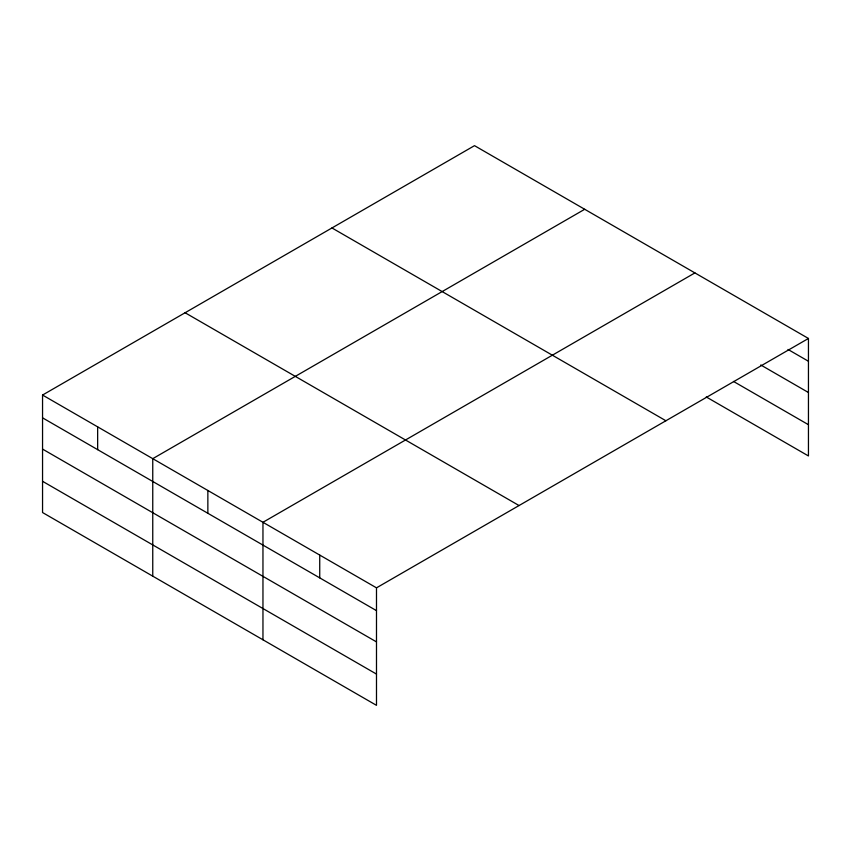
<?xml version="1.0" encoding="UTF-8"?>
<svg xmlns="http://www.w3.org/2000/svg" width="851" height="851" viewBox="0 0 851 851"><rect width="100%" height="100%" fill="white"/><g stroke="black" fill="none" stroke-linecap="round" stroke-linejoin="round"><path stroke-width="1.28" d="M42.55 395.045L376.493 587.839L376.493 705.341L42.55 512.536L42.55 395.045L474.507 145.659L808.45 338.464L808.45 455.955L706.266 396.96M584.701 209.282L152.754 458.668L152.754 576.17M694.905 272.905L262.959 522.291L262.959 639.792M376.493 587.839L808.45 338.464M788.015 349.453L808.45 361.26M760.762 364.973L808.45 392.513M733.509 381.439L808.45 424.702M331.954 227.951L665.908 420.756M185.093 312.743L519.046 505.547M42.55 417.841L376.493 610.646M42.55 449.094L376.493 641.899M42.55 481.294L376.493 674.088M319.731 555.065L319.731 577.861M207.857 490.474L207.857 513.281M97.652 426.851L97.652 449.647"/></g></svg>
